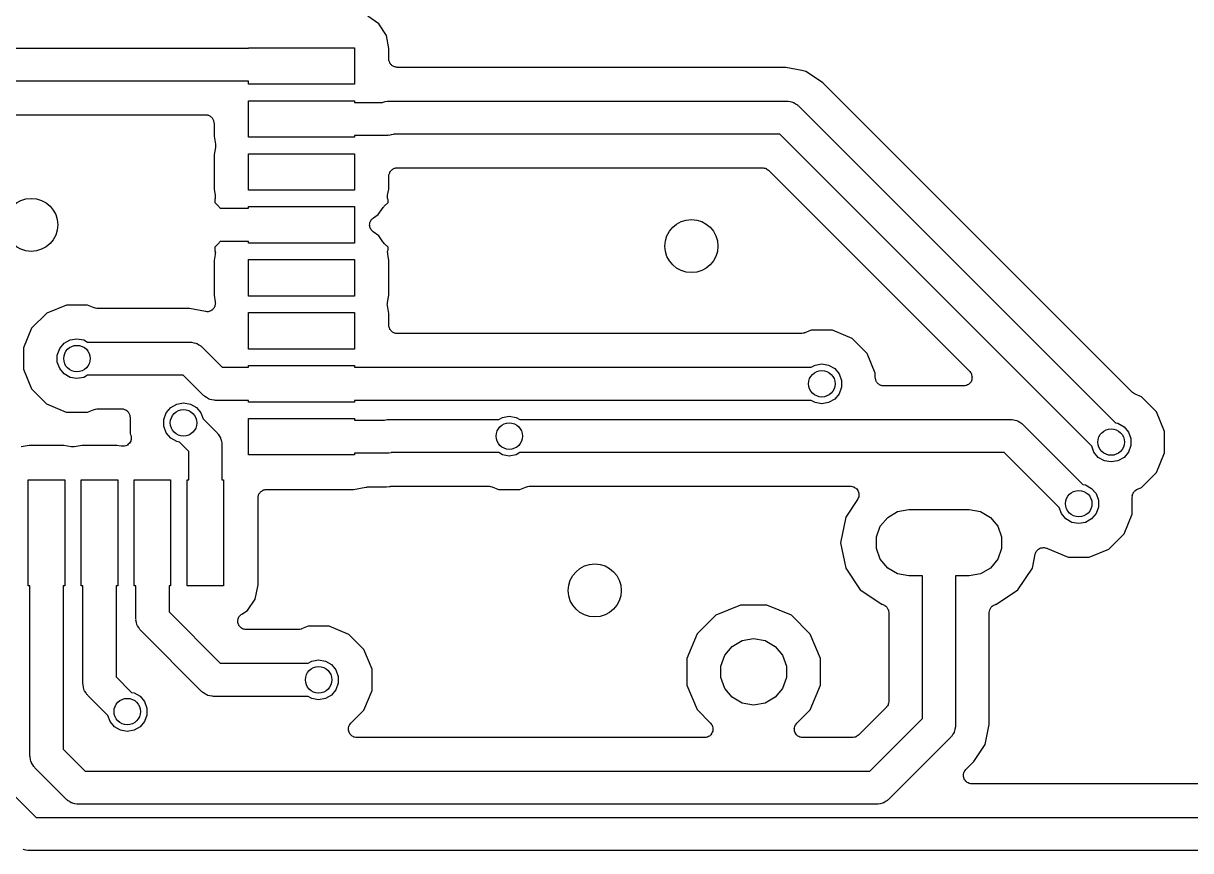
# Model space of a CAD drawing. Extents: x 99 to 248, y -141 to -112.
# Drawn here: x 157.08 to 174.71, y -140.04 to -127.55 of the extents above; entities that cross this region are included whole.
import ezdxf

# ---------------------------------------------------------------- set-up
doc = ezdxf.new("R2010")
doc.units = 0
doc.header["$MEASUREMENT"] = 0
doc.layers.add('BLACK', color=7, linetype='CONTINUOUS')

msp = doc.modelspace()

# ---------------------------------------------------------------- linework, layer by layer
at = {"layer": 'Black'}
for p, q in [((162.451, -127.554), (162.281, -127.438)), ((162.563, -127.728), (162.451, -127.554)), ((162.6, -127.927), (162.563, -127.728)), ((156.09, -127.92), (160.48, -127.92)), ((160.48, -127.92), (160.48, -127.915)), ((160.48, -127.915), (162.08, -127.915)), ((162.08, -127.915), (162.08, -128.465)), ((162.6, -128.085), (162.6, -127.927)), ((162.602, -128.096), (162.6, -128.085)), ((162.602, -128.107), (162.602, -128.096)), ((162.606, -128.117), (162.602, -128.107)), ((162.608, -128.128), (162.606, -128.117)), ((162.614, -128.138), (162.608, -128.128)), ((162.617, -128.148), (162.614, -128.138)), ((162.625, -128.157), (162.617, -128.148)), ((162.63, -128.167), (162.625, -128.157)), ((162.639, -128.174), (162.63, -128.167)), ((162.646, -128.182), (162.639, -128.174)), ((162.655, -128.188), (162.646, -128.182)), ((162.664, -128.195), (162.655, -128.188)), ((162.674, -128.199), (162.664, -128.195)), ((162.684, -128.204), (162.674, -128.199)), ((162.695, -128.206), (162.684, -128.204)), ((162.705, -128.21), (162.695, -128.206)), ((162.716, -128.21), (162.705, -128.21)), ((162.727, -128.212), (162.716, -128.21)), ((168.597, -128.212), (162.727, -128.212)), ((168.837, -128.26), (168.597, -128.212)), ((168.899, -128.272), (168.837, -128.26)), ((169.088, -128.398), (168.899, -128.272)), ((160.48, -128.42), (156.09, -128.42)), ((160.48, -128.465), (160.48, -128.42)), ((162.08, -128.465), (160.48, -128.465)), ((169.155, -128.443), (169.088, -128.398)), ((173.829, -133.117), (169.155, -128.443)), ((160.48, -129.265), (160.48, -128.715)), ((160.48, -128.715), (162.08, -128.715)), ((162.08, -128.715), (162.08, -128.74)), ((162.08, -128.74), (162.506, -128.74)), ((162.506, -128.74), (162.514, -128.735)), ((162.514, -128.735), (162.547, -128.729)), ((162.547, -128.729), (162.578, -128.721)), ((162.578, -128.721), (162.589, -128.722)), ((162.589, -128.722), (162.6, -128.72)), ((162.6, -128.72), (168.61, -128.72)), ((168.61, -128.72), (168.621, -128.722)), ((168.621, -128.722), (168.632, -128.721)), ((168.632, -128.721), (168.663, -128.729)), ((168.663, -128.729), (168.696, -128.735)), ((168.696, -128.735), (168.705, -128.741)), ((168.705, -128.741), (168.716, -128.743)), ((168.716, -128.743), (168.742, -128.762)), ((168.742, -128.762), (168.771, -128.778)), ((168.771, -128.778), (168.778, -128.787)), ((168.778, -128.787), (168.787, -128.793)), ((168.787, -128.793), (173.574, -133.58)), ((156.237, -128.928), (159.833, -128.928)), ((159.833, -128.928), (159.844, -128.93)), ((159.844, -128.93), (159.855, -128.93)), ((159.855, -128.93), (159.865, -128.934)), ((159.865, -128.934), (159.876, -128.936)), ((159.876, -128.936), (159.886, -128.941)), ((159.886, -128.941), (159.896, -128.945)), ((159.896, -128.945), (159.905, -128.952)), ((159.905, -128.952), (159.914, -128.958)), ((159.914, -128.958), (159.921, -128.966)), ((159.921, -128.966), (159.93, -128.973)), ((159.93, -128.973), (159.935, -128.983)), ((159.935, -128.983), (159.943, -128.992)), ((159.943, -128.992), (159.946, -129.002)), ((159.946, -129.002), (159.952, -129.012)), ((159.952, -129.012), (159.954, -129.023)), ((159.954, -129.023), (159.958, -129.033)), ((159.958, -129.033), (159.958, -129.044)), ((159.958, -129.044), (159.96, -129.055)), ((159.96, -129.055), (159.96, -129.253)), ((162.633, -129.231), (162.602, -129.239)), ((162.666, -129.225), (162.633, -129.231)), ((162.674, -129.22), (162.666, -129.225)), ((168.506, -129.22), (162.674, -129.22)), ((173.216, -133.93), (168.506, -129.22)), ((159.96, -129.253), (159.982, -129.371)), ((159.982, -129.371), (159.982, -129.373)), ((159.982, -129.373), (159.983, -129.376)), ((159.983, -129.376), (159.982, -129.395)), ((159.982, -129.395), (159.982, -129.415)), ((162.08, -129.265), (160.48, -129.265)), ((162.58, -129.24), (162.08, -129.24)), ((162.08, -129.24), (162.08, -129.265)), ((162.591, -129.238), (162.58, -129.24)), ((162.602, -129.239), (162.591, -129.238)), ((159.981, -129.42), (159.96, -129.528)), ((159.96, -129.528), (159.96, -130.053)), ((159.982, -129.415), (159.981, -129.417)), ((159.981, -129.417), (159.981, -129.42)), ((160.48, -130.065), (160.48, -129.515)), ((160.48, -129.515), (162.08, -129.515)), ((162.08, -129.515), (162.08, -130.065)), ((162.639, -129.766), (162.646, -129.758)), ((162.646, -129.758), (162.655, -129.752)), ((162.655, -129.752), (162.664, -129.745)), ((162.664, -129.745), (162.674, -129.741)), ((162.674, -129.741), (162.684, -129.736)), ((162.684, -129.736), (162.695, -129.734)), ((162.695, -129.734), (162.705, -129.73)), ((162.705, -129.73), (162.716, -129.73)), ((162.716, -129.73), (162.727, -129.728)), ((162.727, -129.728), (168.243, -129.728)), ((168.243, -129.728), (168.249, -129.729)), ((168.249, -129.729), (168.254, -129.728)), ((168.254, -129.728), (168.271, -129.733)), ((168.271, -129.733), (168.287, -129.736)), ((168.287, -129.736), (168.292, -129.738)), ((168.292, -129.738), (168.297, -129.74)), ((168.297, -129.74), (168.311, -129.749)), ((168.311, -129.749), (168.325, -129.758)), ((168.325, -129.758), (168.329, -129.762)), ((162.6, -129.855), (162.602, -129.844)), ((162.6, -130.052), (162.6, -129.855)), ((162.602, -129.833), (162.606, -129.823)), ((162.602, -129.844), (162.602, -129.833)), ((162.606, -129.823), (162.608, -129.812)), ((162.608, -129.812), (162.614, -129.802)), ((162.614, -129.802), (162.617, -129.791)), ((162.617, -129.791), (162.625, -129.783)), ((162.625, -129.783), (162.63, -129.773)), ((162.63, -129.773), (162.639, -129.766)), ((168.329, -129.762), (168.333, -129.765)), ((168.333, -129.765), (171.373, -132.805)), ((159.96, -130.053), (159.977, -130.147)), ((162.08, -130.065), (160.48, -130.065)), ((162.582, -130.143), (162.6, -130.052)), ((159.973, -130.205), (159.972, -130.209)), ((159.972, -130.209), (159.972, -130.252)), ((159.972, -130.252), (160.031, -130.311)), ((159.978, -130.191), (159.973, -130.205)), ((159.977, -130.147), (159.977, -130.162)), ((159.977, -130.162), (159.979, -130.176)), ((159.979, -130.176), (159.978, -130.184)), ((159.978, -130.184), (159.978, -130.191)), ((162.531, -130.309), (162.588, -130.252)), ((162.58, -130.174), (162.582, -130.158)), ((162.581, -130.18), (162.58, -130.174)), ((162.581, -130.187), (162.581, -130.18)), ((162.586, -130.202), (162.581, -130.187)), ((162.582, -130.158), (162.582, -130.143)), ((162.588, -130.211), (162.586, -130.202)), ((162.588, -130.252), (162.588, -130.211)), ((160.031, -130.311), (160.039, -130.322)), ((160.039, -130.322), (160.048, -130.332)), ((160.048, -130.332), (160.053, -130.34)), ((160.053, -130.34), (160.48, -130.34)), ((160.48, -130.34), (160.48, -130.315)), ((160.48, -130.315), (162.08, -130.315)), ((162.08, -130.315), (162.08, -130.865)), ((162.368, -130.483), (162.441, -130.436)), ((162.441, -130.436), (162.516, -130.327)), ((162.516, -130.327), (162.524, -130.319)), ((162.524, -130.319), (162.531, -130.309)), ((162.31, -130.58), (162.314, -130.567)), ((162.311, -130.588), (162.31, -130.58)), ((162.31, -130.596), (162.311, -130.588)), ((162.313, -130.61), (162.31, -130.596)), ((162.314, -130.624), (162.313, -130.61)), ((162.314, -130.567), (162.315, -130.552)), ((162.318, -130.632), (162.314, -130.624)), ((162.315, -130.552), (162.319, -130.545)), ((162.319, -130.639), (162.318, -130.632)), ((162.319, -130.545), (162.321, -130.538)), ((162.327, -130.651), (162.319, -130.639)), ((162.321, -130.538), (162.329, -130.526)), ((162.329, -130.526), (162.335, -130.513)), ((162.335, -130.513), (162.341, -130.508)), ((162.341, -130.508), (162.346, -130.501)), ((162.346, -130.501), (162.357, -130.493)), ((162.357, -130.493), (162.368, -130.483)), ((162.333, -130.664), (162.327, -130.651)), ((162.339, -130.67), (162.333, -130.664)), ((162.343, -130.676), (162.339, -130.67)), ((162.355, -130.685), (162.343, -130.676)), ((162.365, -130.695), (162.355, -130.685)), ((162.451, -130.754), (162.365, -130.695)), ((162.512, -130.848), (162.451, -130.754)), ((160.029, -130.871), (159.972, -130.928)), ((159.972, -130.928), (159.972, -130.969)), ((159.972, -130.969), (159.974, -130.978)), ((159.974, -130.978), (159.979, -130.993)), ((159.979, -130.993), (159.979, -131)), ((160.036, -130.861), (160.029, -130.871)), ((160.044, -130.853), (160.036, -130.861)), ((160.053, -130.84), (160.044, -130.853)), ((160.48, -130.84), (160.053, -130.84)), ((160.48, -130.865), (160.48, -130.84)), ((162.08, -130.865), (160.48, -130.865)), ((162.521, -130.858), (162.512, -130.848)), ((162.529, -130.869), (162.521, -130.858)), ((162.588, -130.928), (162.529, -130.869)), ((162.582, -130.989), (162.587, -130.975)), ((162.582, -130.996), (162.582, -130.989)), ((162.587, -130.975), (162.588, -130.971)), ((162.588, -130.971), (162.588, -130.928)), ((159.978, -131.037), (159.96, -131.128)), ((159.96, -131.128), (159.96, -131.653)), ((159.98, -131.006), (159.978, -131.022)), ((159.978, -131.022), (159.978, -131.037)), ((159.979, -131), (159.98, -131.006)), ((160.48, -131.665), (160.48, -131.115)), ((160.48, -131.115), (162.08, -131.115)), ((162.08, -131.115), (162.08, -131.665)), ((162.581, -131.004), (162.582, -130.996)), ((162.583, -131.018), (162.581, -131.004)), ((162.583, -131.033), (162.583, -131.018)), ((162.6, -131.127), (162.583, -131.033)), ((162.6, -131.652), (162.6, -131.127)), ((159.96, -131.653), (159.978, -131.752)), ((162.08, -131.665), (160.48, -131.665)), ((162.579, -131.76), (162.6, -131.652)), ((157.73, -131.802), (157.433, -131.925)), ((158.051, -131.802), (157.73, -131.802)), ((158.148, -131.842), (158.051, -131.802)), ((158.151, -131.843), (158.148, -131.842)), ((158.153, -131.844), (158.151, -131.843)), ((158.172, -131.848), (158.153, -131.844)), ((158.191, -131.852), (158.172, -131.848)), ((158.194, -131.852), (158.191, -131.852)), ((158.197, -131.852), (158.194, -131.852)), ((159.587, -131.852), (158.197, -131.852)), ((159.829, -131.9), (159.587, -131.852)), ((159.936, -131.872), (159.925, -131.878)), ((159.942, -131.865), (159.936, -131.872)), ((159.949, -131.859), (159.942, -131.865)), ((159.956, -131.848), (159.949, -131.859)), ((159.964, -131.838), (159.956, -131.848)), ((159.967, -131.829), (159.964, -131.838)), ((159.972, -131.821), (159.967, -131.829)), ((159.974, -131.808), (159.972, -131.821)), ((159.979, -131.796), (159.974, -131.808)), ((159.978, -131.752), (159.978, -131.765)), ((159.978, -131.765), (159.98, -131.778)), ((159.98, -131.778), (159.979, -131.787)), ((159.979, -131.787), (159.979, -131.796)), ((162.577, -131.804), (162.578, -131.785)), ((162.578, -131.807), (162.577, -131.804)), ((162.578, -131.765), (162.579, -131.763)), ((162.578, -131.785), (162.578, -131.765)), ((162.578, -131.809), (162.578, -131.807)), ((162.6, -131.927), (162.578, -131.809)), ((162.579, -131.763), (162.579, -131.76)), ((157.433, -131.925), (157.205, -132.152)), ((159.842, -131.9), (159.829, -131.9)), ((159.855, -131.902), (159.842, -131.9)), ((159.864, -131.901), (159.855, -131.902)), ((159.873, -131.901), (159.864, -131.901)), ((159.885, -131.897), (159.873, -131.901)), ((159.898, -131.894), (159.885, -131.897)), ((159.906, -131.89), (159.898, -131.894)), ((159.914, -131.887), (159.906, -131.89)), ((159.925, -131.878), (159.914, -131.887)), ((160.48, -132.465), (160.48, -131.915)), ((160.48, -131.915), (162.08, -131.915)), ((162.08, -131.915), (162.08, -132.465)), ((162.6, -132.105), (162.6, -131.927)), ((157.205, -132.152), (157.082, -132.449)), ((162.602, -132.116), (162.6, -132.105)), ((162.602, -132.127), (162.602, -132.116)), ((162.606, -132.137), (162.602, -132.127)), ((162.608, -132.148), (162.606, -132.137)), ((162.614, -132.158), (162.608, -132.148)), ((162.617, -132.168), (162.614, -132.158)), ((162.625, -132.177), (162.617, -132.168)), ((162.63, -132.187), (162.625, -132.177)), ((162.639, -132.194), (162.63, -132.187)), ((162.646, -132.202), (162.639, -132.194)), ((162.655, -132.208), (162.646, -132.202)), ((162.664, -132.215), (162.655, -132.208)), ((162.674, -132.219), (162.664, -132.215)), ((162.684, -132.224), (162.674, -132.219)), ((162.695, -132.226), (162.684, -132.224)), ((162.705, -132.23), (162.695, -132.226)), ((168.858, -132.228), (168.839, -132.232)), ((168.877, -132.224), (168.858, -132.228)), ((168.879, -132.223), (168.877, -132.224)), ((168.882, -132.222), (168.879, -132.223)), ((168.98, -132.182), (168.882, -132.222)), ((169.301, -132.182), (168.98, -132.182)), ((169.598, -132.305), (169.301, -132.182)), ((157.629, -132.459), (157.696, -132.379)), ((157.696, -132.379), (157.787, -132.327)), ((157.787, -132.327), (157.89, -132.309)), ((157.89, -132.309), (157.993, -132.327)), ((157.993, -132.327), (158.05, -132.36)), ((158.05, -132.36), (159.6, -132.36)), ((159.6, -132.36), (159.611, -132.362)), ((159.611, -132.362), (159.622, -132.361)), ((159.622, -132.361), (159.653, -132.369)), ((159.653, -132.369), (159.686, -132.375)), ((159.686, -132.375), (159.695, -132.381)), ((159.695, -132.381), (159.706, -132.383)), ((159.706, -132.383), (159.732, -132.402)), ((159.732, -132.402), (159.761, -132.418)), ((162.716, -132.23), (162.705, -132.23)), ((162.727, -132.232), (162.716, -132.23)), ((168.833, -132.232), (162.727, -132.232)), ((168.836, -132.232), (168.833, -132.232)), ((168.839, -132.232), (168.836, -132.232)), ((169.825, -132.533), (169.598, -132.305)), ((157.082, -132.449), (157.082, -132.77)), ((157.593, -132.558), (157.629, -132.459)), ((157.593, -132.662), (157.593, -132.558)), ((159.761, -132.418), (159.768, -132.427)), ((159.768, -132.427), (159.777, -132.433)), ((159.777, -132.433), (160.084, -132.74)), ((162.08, -132.465), (160.48, -132.465)), ((169.948, -132.83), (169.825, -132.533)), ((157.629, -132.761), (157.593, -132.662)), ((160.084, -132.74), (160.48, -132.74)), ((160.48, -132.74), (160.48, -132.715)), ((160.48, -132.715), (162.08, -132.715)), ((162.08, -132.715), (162.08, -132.74)), ((162.08, -132.74), (168.98, -132.74)), ((168.98, -132.74), (169.037, -132.707)), ((169.037, -132.707), (169.14, -132.689)), ((169.14, -132.689), (169.243, -132.707)), ((169.243, -132.707), (169.334, -132.759)), ((157.082, -132.77), (157.205, -133.067)), ((157.696, -132.841), (157.629, -132.761)), ((157.787, -132.893), (157.696, -132.841)), ((157.89, -132.911), (157.787, -132.893)), ((157.993, -132.893), (157.89, -132.911)), ((158.05, -132.86), (157.993, -132.893)), ((159.496, -132.86), (158.05, -132.86)), ((159.803, -133.167), (159.496, -132.86)), ((169.334, -132.759), (169.401, -132.839)), ((169.401, -132.839), (169.437, -132.938)), ((169.948, -132.895), (169.948, -132.83)), ((169.95, -132.906), (169.948, -132.895)), ((169.95, -132.917), (169.95, -132.906)), ((169.954, -132.927), (169.95, -132.917)), ((169.956, -132.938), (169.954, -132.927)), ((171.373, -132.805), (171.383, -132.819)), ((171.383, -132.819), (171.393, -132.832)), ((171.393, -132.832), (171.395, -132.837)), ((171.395, -132.837), (171.399, -132.841)), ((171.399, -132.841), (171.403, -132.857)), ((171.406, -132.928), (171.399, -132.943)), ((171.403, -132.857), (171.408, -132.873)), ((171.407, -132.922), (171.406, -132.928)), ((171.408, -132.917), (171.407, -132.922)), ((171.408, -132.873), (171.408, -132.879)), ((171.408, -132.879), (171.41, -132.884)), ((171.41, -132.884), (171.408, -132.9)), ((171.408, -132.9), (171.408, -132.917)), ((157.205, -133.067), (157.432, -133.295)), ((169.437, -133.042), (169.401, -133.141)), ((169.437, -132.938), (169.437, -133.042)), ((169.961, -132.948), (169.956, -132.938)), ((169.965, -132.958), (169.961, -132.948)), ((169.972, -132.967), (169.965, -132.958)), ((169.978, -132.977), (169.972, -132.967)), ((169.986, -132.984), (169.978, -132.977)), ((169.993, -132.992), (169.986, -132.984)), ((170.003, -132.998), (169.993, -132.992)), ((170.011, -133.005), (170.003, -132.998)), ((170.022, -133.009), (170.011, -133.005)), ((170.032, -133.014), (170.022, -133.009)), ((170.043, -133.016), (170.032, -133.014)), ((170.053, -133.02), (170.043, -133.016)), ((170.064, -133.02), (170.053, -133.02)), ((170.075, -133.022), (170.064, -133.02)), ((171.283, -133.022), (170.075, -133.022)), ((171.3, -133.019), (171.283, -133.022)), ((171.316, -133.018), (171.3, -133.019)), ((171.321, -133.015), (171.316, -133.018)), ((171.327, -133.014), (171.321, -133.015)), ((171.341, -133.006), (171.327, -133.014)), ((171.356, -132.999), (171.341, -133.006)), ((171.36, -132.995), (171.356, -132.999)), ((171.365, -132.992), (171.36, -132.995)), ((171.376, -132.98), (171.365, -132.992)), ((171.387, -132.968), (171.376, -132.98)), ((171.39, -132.963), (171.387, -132.968)), ((171.393, -132.958), (171.39, -132.963)), ((171.399, -132.943), (171.393, -132.958)), ((159.397, -133.297), (159.5, -133.279)), ((159.5, -133.279), (159.603, -133.297)), ((159.812, -133.173), (159.803, -133.167)), ((159.819, -133.182), (159.812, -133.173)), ((159.848, -133.198), (159.819, -133.182)), ((159.874, -133.217), (159.848, -133.198)), ((159.885, -133.219), (159.874, -133.217)), ((159.894, -133.225), (159.885, -133.219)), ((159.927, -133.231), (159.894, -133.225)), ((159.958, -133.239), (159.927, -133.231)), ((159.969, -133.238), (159.958, -133.239)), ((159.98, -133.24), (159.969, -133.238)), ((160.48, -133.24), (159.98, -133.24)), ((160.48, -133.265), (160.48, -133.24)), ((162.08, -133.265), (160.48, -133.265)), ((168.98, -133.24), (162.08, -133.24)), ((162.08, -133.24), (162.08, -133.265)), ((169.037, -133.273), (168.98, -133.24)), ((169.14, -133.291), (169.037, -133.273)), ((169.243, -133.273), (169.14, -133.291)), ((169.334, -133.221), (169.243, -133.273)), ((169.401, -133.141), (169.334, -133.221)), ((173.831, -133.119), (173.829, -133.117)), ((173.833, -133.121), (173.831, -133.119)), ((173.849, -133.131), (173.833, -133.121)), ((173.865, -133.143), (173.849, -133.131)), ((173.868, -133.143), (173.865, -133.143)), ((173.87, -133.145), (173.868, -133.143)), ((173.968, -133.185), (173.87, -133.145)), ((174.195, -133.413), (173.968, -133.185)), ((157.432, -133.295), (157.729, -133.418)), ((157.729, -133.418), (158.05, -133.418)), ((158.05, -133.418), (158.148, -133.378)), ((158.148, -133.378), (158.151, -133.377)), ((158.151, -133.377), (158.153, -133.376)), ((158.153, -133.376), (158.172, -133.372)), ((158.172, -133.372), (158.191, -133.368)), ((158.191, -133.368), (158.194, -133.368)), ((158.194, -133.368), (158.197, -133.368)), ((158.197, -133.368), (158.565, -133.368)), ((158.565, -133.368), (158.576, -133.37)), ((158.576, -133.37), (158.587, -133.37)), ((158.587, -133.37), (158.598, -133.374)), ((158.598, -133.374), (158.609, -133.376)), ((158.609, -133.376), (158.618, -133.381)), ((158.618, -133.381), (158.629, -133.385)), ((158.629, -133.385), (158.637, -133.392)), ((158.637, -133.392), (158.647, -133.398)), ((158.647, -133.398), (158.654, -133.406)), ((158.654, -133.406), (158.662, -133.413)), ((158.662, -133.413), (158.668, -133.423)), ((158.668, -133.423), (158.675, -133.432)), ((158.675, -133.432), (158.679, -133.442)), ((158.679, -133.442), (158.684, -133.452)), ((158.684, -133.452), (158.686, -133.463)), ((159.203, -133.528), (159.239, -133.429)), ((159.239, -133.429), (159.306, -133.349)), ((159.306, -133.349), (159.397, -133.297)), ((159.603, -133.297), (159.694, -133.349)), ((159.694, -133.349), (159.761, -133.429)), ((159.761, -133.429), (159.794, -133.52)), ((174.318, -133.71), (174.195, -133.413)), ((158.686, -133.463), (158.69, -133.473)), ((158.69, -133.473), (158.69, -133.484)), ((158.69, -133.484), (158.692, -133.495)), ((158.692, -133.495), (158.692, -133.74)), ((159.203, -133.632), (159.203, -133.528)), ((159.239, -133.731), (159.203, -133.632)), ((159.794, -133.52), (160.007, -133.733)), ((160.48, -134.065), (160.48, -133.515)), ((160.48, -133.515), (162.08, -133.515)), ((162.08, -133.515), (162.08, -133.54)), ((162.08, -133.54), (162.533, -133.54)), ((162.533, -133.54), (162.537, -133.539)), ((162.537, -133.539), (162.568, -133.531)), ((162.568, -133.531), (162.579, -133.532)), ((162.579, -133.532), (162.59, -133.53)), ((162.59, -133.53), (164.26, -133.53)), ((164.26, -133.53), (164.317, -133.497)), ((164.317, -133.497), (164.42, -133.479)), ((164.42, -133.479), (164.523, -133.497)), ((164.523, -133.497), (164.58, -133.53)), ((164.58, -133.53), (172, -133.53)), ((172, -133.53), (172.011, -133.532)), ((172.011, -133.532), (172.022, -133.531)), ((172.022, -133.531), (172.053, -133.539)), ((172.053, -133.539), (172.086, -133.545)), ((172.086, -133.545), (172.095, -133.551)), ((172.095, -133.551), (172.106, -133.553)), ((172.106, -133.553), (172.132, -133.572)), ((172.132, -133.572), (172.161, -133.588)), ((172.161, -133.588), (172.168, -133.597)), ((172.168, -133.597), (172.177, -133.603)), ((172.177, -133.603), (173.084, -134.51)), ((173.574, -133.58), (173.613, -133.587)), ((173.613, -133.587), (173.704, -133.639)), ((173.704, -133.639), (173.771, -133.719)), ((158.692, -133.74), (158.7, -133.76)), ((158.7, -133.76), (158.701, -133.764)), ((158.701, -133.764), (158.703, -133.768)), ((158.703, -133.768), (158.706, -133.785)), ((158.706, -133.785), (158.71, -133.803)), ((158.71, -133.811), (158.706, -133.829)), ((158.71, -133.803), (158.709, -133.807)), ((158.709, -133.807), (158.71, -133.811)), ((159.306, -133.811), (159.239, -133.731)), ((159.397, -133.863), (159.306, -133.811)), ((160.007, -133.733), (160.013, -133.742)), ((160.013, -133.742), (160.022, -133.749)), ((160.022, -133.749), (160.038, -133.778)), ((160.038, -133.778), (160.057, -133.804)), ((160.057, -133.804), (160.059, -133.815)), ((160.059, -133.815), (160.065, -133.824)), ((173.771, -133.719), (173.807, -133.818)), ((174.318, -134.031), (174.318, -133.71)), ((157.167, -133.92), (157.049, -133.942)), ((157.692, -133.92), (157.167, -133.92)), ((157.8, -133.941), (157.692, -133.92)), ((157.803, -133.941), (157.8, -133.941)), ((157.805, -133.942), (157.803, -133.941)), ((157.825, -133.942), (157.805, -133.942)), ((157.844, -133.943), (157.825, -133.942)), ((157.847, -133.942), (157.844, -133.943)), ((157.849, -133.942), (157.847, -133.942)), ((157.967, -133.92), (157.849, -133.942)), ((158.492, -133.92), (157.967, -133.92)), ((158.557, -133.933), (158.492, -133.92)), ((158.562, -133.933), (158.557, -133.933)), ((158.566, -133.934), (158.562, -133.933)), ((158.584, -133.933), (158.566, -133.934)), ((158.602, -133.934), (158.584, -133.933)), ((158.606, -133.932), (158.602, -133.934)), ((158.61, -133.932), (158.606, -133.932)), ((158.626, -133.926), (158.61, -133.932)), ((158.643, -133.92), (158.626, -133.926)), ((158.647, -133.917), (158.643, -133.92)), ((158.651, -133.915), (158.647, -133.917)), ((158.664, -133.903), (158.651, -133.915)), ((158.678, -133.892), (158.664, -133.903)), ((158.68, -133.889), (158.678, -133.892)), ((158.683, -133.886), (158.68, -133.889)), ((158.692, -133.87), (158.683, -133.886)), ((158.701, -133.855), (158.692, -133.87)), ((158.702, -133.85), (158.701, -133.855)), ((158.704, -133.847), (158.702, -133.85)), ((158.706, -133.829), (158.704, -133.847)), ((159.436, -133.87), (159.397, -133.863)), ((159.58, -134.014), (159.436, -133.87)), ((160.065, -133.824), (160.071, -133.857)), ((160.071, -133.857), (160.079, -133.888)), ((160.079, -133.888), (160.078, -133.899)), ((160.078, -133.899), (160.08, -133.91)), ((160.08, -133.91), (160.08, -134.44)), ((173.249, -134.021), (173.216, -133.93)), ((173.807, -133.922), (173.771, -134.021)), ((173.807, -133.818), (173.807, -133.922)), ((159.58, -134.44), (159.58, -134.014)), ((162.08, -134.065), (160.48, -134.065)), ((162.58, -134.04), (162.08, -134.04)), ((162.08, -134.04), (162.08, -134.065)), ((162.591, -134.038), (162.58, -134.04)), ((162.602, -134.039), (162.591, -134.038)), ((162.633, -134.031), (162.602, -134.039)), ((162.637, -134.03), (162.633, -134.031)), ((164.26, -134.03), (162.637, -134.03)), ((164.317, -134.063), (164.26, -134.03)), ((164.42, -134.081), (164.317, -134.063)), ((164.523, -134.063), (164.42, -134.081)), ((164.58, -134.03), (164.523, -134.063)), ((171.896, -134.03), (164.58, -134.03)), ((172.726, -134.86), (171.896, -134.03)), ((173.316, -134.101), (173.249, -134.021)), ((173.407, -134.153), (173.316, -134.101)), ((173.51, -134.171), (173.407, -134.153)), ((173.613, -134.153), (173.51, -134.171)), ((173.704, -134.101), (173.613, -134.153)), ((173.771, -134.021), (173.704, -134.101)), ((174.195, -134.328), (174.318, -134.031)), ((173.967, -134.555), (174.195, -134.328)), ((157.155, -136.04), (157.155, -134.44)), ((157.155, -134.44), (157.705, -134.44)), ((157.705, -134.44), (157.705, -136.04)), ((157.955, -136.04), (157.955, -134.44)), ((157.955, -134.44), (158.505, -134.44)), ((158.505, -134.44), (158.505, -136.04)), ((158.755, -136.04), (158.755, -134.44)), ((158.755, -134.44), (159.305, -134.44)), ((159.305, -134.44), (159.305, -136.04)), ((159.555, -136.04), (159.555, -134.44)), ((159.555, -134.44), (159.58, -134.44)), ((160.08, -134.44), (160.105, -134.44)), ((160.105, -134.44), (160.105, -136.04)), ((173.084, -134.51), (173.123, -134.517)), ((173.123, -134.517), (173.214, -134.569)), ((160.627, -134.69), (160.631, -134.68)), ((160.627, -134.701), (160.627, -134.69)), ((160.631, -134.68), (160.633, -134.669)), ((160.633, -134.669), (160.639, -134.659)), ((160.639, -134.659), (160.642, -134.649)), ((160.642, -134.649), (160.65, -134.64)), ((160.65, -134.64), (160.655, -134.631)), ((160.655, -134.631), (160.664, -134.624)), ((160.664, -134.624), (160.671, -134.615)), ((160.671, -134.615), (160.68, -134.61)), ((160.68, -134.61), (160.689, -134.602)), ((160.689, -134.602), (160.699, -134.599)), ((160.699, -134.599), (160.709, -134.593)), ((160.709, -134.593), (160.72, -134.591)), ((160.72, -134.591), (160.73, -134.587)), ((160.73, -134.587), (160.742, -134.587)), ((160.742, -134.587), (160.752, -134.585)), ((160.752, -134.585), (162.068, -134.585)), ((162.068, -134.585), (162.255, -134.55)), ((162.255, -134.55), (162.267, -134.55)), ((162.267, -134.55), (162.279, -134.548)), ((162.279, -134.548), (162.567, -134.548)), ((162.567, -134.548), (162.606, -134.54)), ((162.606, -134.54), (162.618, -134.54)), ((162.618, -134.54), (162.63, -134.538)), ((162.63, -134.538), (164.113, -134.538)), ((164.113, -134.538), (164.116, -134.538)), ((164.116, -134.538), (164.119, -134.538)), ((164.119, -134.538), (164.138, -134.542)), ((164.138, -134.542), (164.157, -134.546)), ((164.157, -134.546), (164.159, -134.547)), ((164.159, -134.547), (164.162, -134.548)), ((164.162, -134.548), (164.259, -134.588)), ((164.259, -134.588), (164.58, -134.588)), ((164.58, -134.588), (164.678, -134.548)), ((164.678, -134.548), (164.681, -134.547)), ((164.681, -134.547), (164.683, -134.546)), ((164.683, -134.546), (164.702, -134.542)), ((164.702, -134.542), (164.721, -134.538)), ((164.721, -134.538), (164.724, -134.538)), ((164.724, -134.538), (164.727, -134.538)), ((164.727, -134.538), (169.575, -134.538)), ((169.575, -134.538), (169.579, -134.539)), ((169.579, -134.539), (169.583, -134.538)), ((169.583, -134.538), (169.6, -134.543)), ((169.6, -134.543), (169.618, -134.546)), ((169.618, -134.546), (169.622, -134.548)), ((169.622, -134.548), (169.626, -134.549)), ((169.626, -134.549), (169.641, -134.559)), ((169.641, -134.559), (169.656, -134.568)), ((169.656, -134.568), (169.659, -134.571)), ((169.659, -134.571), (169.662, -134.573)), ((169.662, -134.573), (169.673, -134.588)), ((169.673, -134.588), (169.685, -134.601)), ((169.685, -134.601), (169.686, -134.605)), ((169.686, -134.605), (169.688, -134.609)), ((169.688, -134.609), (169.693, -134.626)), ((169.698, -134.695), (169.691, -134.712)), ((169.693, -134.626), (169.7, -134.643)), ((169.7, -134.687), (169.698, -134.691)), ((169.698, -134.691), (169.698, -134.695)), ((169.7, -134.643), (169.7, -134.647)), ((169.7, -134.647), (169.701, -134.651)), ((169.701, -134.651), (169.7, -134.669)), ((169.7, -134.669), (169.7, -134.687)), ((173.214, -134.569), (173.281, -134.649)), ((173.281, -134.649), (173.317, -134.748)), ((173.828, -134.698), (173.83, -134.689)), ((173.829, -134.681), (173.833, -134.668)), ((173.83, -134.689), (173.829, -134.681)), ((173.833, -134.668), (173.836, -134.654)), ((173.836, -134.654), (173.84, -134.647)), ((173.84, -134.647), (173.842, -134.639)), ((173.842, -134.639), (173.851, -134.628)), ((173.851, -134.628), (173.858, -134.616)), ((173.858, -134.616), (173.864, -134.611)), ((173.864, -134.611), (173.869, -134.604)), ((173.869, -134.604), (173.881, -134.597)), ((173.881, -134.597), (173.892, -134.588)), ((173.892, -134.588), (173.9, -134.585)), ((173.9, -134.585), (173.907, -134.58)), ((173.907, -134.58), (173.967, -134.555)), ((160.625, -134.712), (160.627, -134.701)), ((160.625, -136.027), (160.625, -134.712)), ((169.68, -134.736), (169.5, -135.005)), ((169.682, -134.732), (169.68, -134.736)), ((169.685, -134.728), (169.682, -134.732)), ((169.691, -134.712), (169.685, -134.728)), ((172.759, -134.951), (172.726, -134.86)), ((173.317, -134.852), (173.281, -134.951)), ((173.317, -134.748), (173.317, -134.852)), ((173.828, -134.961), (173.828, -134.698)), ((169.5, -135.005), (169.423, -135.39)), ((170.023, -135.14), (170.135, -135.007)), ((170.135, -135.007), (170.285, -134.92)), ((170.285, -134.92), (170.456, -134.89)), ((170.456, -134.89), (171.364, -134.89)), ((171.364, -134.89), (171.535, -134.92)), ((171.535, -134.92), (171.685, -135.007)), ((171.685, -135.007), (171.797, -135.14)), ((172.826, -135.031), (172.759, -134.951)), ((172.917, -135.083), (172.826, -135.031)), ((173.214, -135.031), (173.123, -135.083)), ((173.281, -134.951), (173.214, -135.031)), ((173.705, -135.258), (173.828, -134.961)), ((169.964, -135.303), (170.023, -135.14)), ((171.797, -135.14), (171.856, -135.303)), ((173.02, -135.101), (172.917, -135.083)), ((173.123, -135.083), (173.02, -135.101)), ((169.423, -135.39), (169.5, -135.775)), ((169.964, -135.477), (169.964, -135.303)), ((171.856, -135.303), (171.856, -135.477)), ((173.477, -135.485), (173.705, -135.258)), ((170.023, -135.64), (169.964, -135.477)), ((171.856, -135.477), (171.797, -135.64)), ((172.32, -135.775), (172.362, -135.564)), ((172.362, -135.564), (172.363, -135.56)), ((172.363, -135.56), (172.364, -135.556)), ((172.364, -135.556), (172.371, -135.54)), ((172.371, -135.54), (172.378, -135.523)), ((172.378, -135.523), (172.381, -135.52)), ((172.381, -135.52), (172.382, -135.516)), ((172.382, -135.516), (172.395, -135.503)), ((172.395, -135.503), (172.407, -135.49)), ((172.407, -135.49), (172.411, -135.488)), ((172.411, -135.488), (172.414, -135.485)), ((172.414, -135.485), (172.43, -135.477)), ((172.43, -135.477), (172.446, -135.469)), ((172.446, -135.469), (172.45, -135.468)), ((172.45, -135.468), (172.454, -135.466)), ((172.454, -135.466), (172.472, -135.465)), ((172.472, -135.465), (172.489, -135.462)), ((172.489, -135.462), (172.493, -135.463)), ((172.493, -135.463), (172.498, -135.462)), ((172.498, -135.462), (172.515, -135.467)), ((172.515, -135.467), (172.532, -135.471)), ((172.532, -135.471), (172.536, -135.473)), ((172.536, -135.473), (172.54, -135.474)), ((172.54, -135.474), (172.546, -135.478)), ((172.546, -135.478), (172.859, -135.608)), ((173.18, -135.608), (173.477, -135.485)), ((170.135, -135.773), (170.023, -135.64)), ((171.797, -135.64), (171.685, -135.773)), ((172.859, -135.608), (173.18, -135.608)), ((169.5, -135.775), (169.718, -136.101)), ((170.285, -135.86), (170.135, -135.773)), ((170.456, -135.89), (170.285, -135.86)), ((170.66, -135.89), (170.456, -135.89)), ((170.66, -138.046), (170.66, -135.89)), ((171.364, -135.89), (171.16, -135.89)), ((171.16, -135.89), (171.16, -138.15)), ((171.535, -135.86), (171.364, -135.89)), ((171.685, -135.773), (171.535, -135.86)), ((172.102, -136.101), (172.32, -135.775)), ((157.18, -136.04), (157.155, -136.04)), ((157.18, -138.61), (157.18, -136.04)), ((157.705, -136.04), (157.68, -136.04)), ((157.68, -136.04), (157.68, -138.506)), ((157.98, -136.04), (157.955, -136.04)), ((157.98, -137.52), (157.98, -136.04)), ((158.505, -136.04), (158.48, -136.04)), ((158.48, -136.04), (158.48, -137.416)), ((158.78, -136.04), (158.755, -136.04)), ((158.78, -136.54), (158.78, -136.04)), ((159.305, -136.04), (159.28, -136.04)), ((159.28, -136.04), (159.28, -136.436)), ((160.105, -136.04), (159.555, -136.04)), ((160.582, -136.241), (160.625, -136.027)), ((169.718, -136.101), (170.044, -136.319)), ((171.776, -136.319), (172.102, -136.101)), ((160.466, -136.411), (160.582, -136.241)), ((159.28, -136.436), (160.054, -137.21)), ((160.378, -136.468), (160.466, -136.411)), ((167.91, -136.332), (167.54, -136.485)), ((168.311, -136.332), (167.91, -136.332)), ((168.682, -136.486), (168.311, -136.332)), ((170.044, -136.319), (170.05, -136.32)), ((170.05, -136.32), (170.069, -136.328)), ((170.069, -136.328), (170.088, -136.335)), ((170.088, -136.335), (170.09, -136.336)), ((170.09, -136.336), (170.091, -136.336)), ((170.091, -136.336), (170.106, -136.35)), ((170.106, -136.35), (170.122, -136.363)), ((170.122, -136.363), (170.123, -136.364)), ((170.123, -136.364), (170.124, -136.365)), ((170.124, -136.365), (170.134, -136.383)), ((170.134, -136.383), (170.144, -136.401)), ((170.144, -136.401), (170.145, -136.403)), ((170.145, -136.403), (170.145, -136.404)), ((170.145, -136.404), (170.148, -136.424)), ((170.148, -136.424), (170.152, -136.445)), ((170.152, -136.445), (170.152, -137.783)), ((171.668, -136.445), (171.672, -136.424)), ((171.668, -138.137), (171.668, -136.445)), ((171.672, -136.424), (171.675, -136.404)), ((171.675, -136.403), (171.676, -136.401)), ((171.675, -136.404), (171.675, -136.403)), ((171.676, -136.401), (171.686, -136.383)), ((171.686, -136.383), (171.696, -136.365)), ((171.696, -136.365), (171.697, -136.364)), ((171.697, -136.364), (171.698, -136.363)), ((171.698, -136.363), (171.714, -136.35)), ((171.714, -136.35), (171.729, -136.336)), ((171.729, -136.336), (171.73, -136.336)), ((171.73, -136.336), (171.731, -136.335)), ((171.731, -136.335), (171.751, -136.328)), ((171.751, -136.328), (171.77, -136.32)), ((171.77, -136.32), (171.776, -136.319)), ((158.782, -136.551), (158.78, -136.54)), ((158.781, -136.562), (158.782, -136.551)), ((158.789, -136.593), (158.781, -136.562)), ((158.795, -136.626), (158.789, -136.593)), ((158.801, -136.635), (158.795, -136.626)), ((158.803, -136.646), (158.801, -136.635)), ((160.319, -136.581), (160.321, -136.567)), ((160.321, -136.589), (160.319, -136.581)), ((160.321, -136.553), (160.324, -136.545)), ((160.321, -136.567), (160.321, -136.553)), ((160.321, -136.597), (160.321, -136.589)), ((160.326, -136.61), (160.321, -136.597)), ((160.324, -136.545), (160.325, -136.537)), ((160.325, -136.537), (160.331, -136.525)), ((160.329, -136.624), (160.326, -136.61)), ((160.334, -136.631), (160.329, -136.624)), ((160.331, -136.525), (160.336, -136.511)), ((160.336, -136.638), (160.334, -136.631)), ((160.336, -136.511), (160.341, -136.505)), ((160.341, -136.505), (160.345, -136.498)), ((160.345, -136.498), (160.356, -136.489)), ((160.356, -136.489), (160.365, -136.478)), ((160.365, -136.478), (160.372, -136.474)), ((160.372, -136.474), (160.378, -136.468)), ((167.54, -136.485), (167.256, -136.768)), ((168.965, -136.77), (168.682, -136.486)), ((158.822, -136.672), (158.803, -136.646)), ((158.838, -136.701), (158.822, -136.672)), ((158.847, -136.708), (158.838, -136.701)), ((158.853, -136.717), (158.847, -136.708)), ((159.773, -137.637), (158.853, -136.717)), ((160.345, -136.649), (160.336, -136.638)), ((160.353, -136.661), (160.345, -136.649)), ((160.359, -136.666), (160.353, -136.661)), ((160.365, -136.672), (160.359, -136.666)), ((160.377, -136.679), (160.365, -136.672)), ((160.388, -136.688), (160.377, -136.679)), ((160.396, -136.69), (160.388, -136.688)), ((160.403, -136.694), (160.396, -136.69)), ((160.417, -136.697), (160.403, -136.694)), ((160.43, -136.701), (160.417, -136.697)), ((160.438, -136.701), (160.43, -136.701)), ((160.446, -136.702), (160.438, -136.701)), ((161.233, -136.702), (160.446, -136.702)), ((161.236, -136.702), (161.233, -136.702)), ((161.239, -136.702), (161.236, -136.702)), ((161.258, -136.698), (161.239, -136.702)), ((161.277, -136.694), (161.258, -136.698)), ((161.279, -136.693), (161.277, -136.694)), ((161.282, -136.692), (161.279, -136.693)), ((161.38, -136.652), (161.282, -136.692)), ((161.701, -136.652), (161.38, -136.652)), ((161.998, -136.775), (161.701, -136.652)), ((162.225, -137.003), (161.998, -136.775)), ((167.256, -136.768), (167.102, -137.139)), ((169.118, -137.14), (168.965, -136.77)), ((167.675, -137.089), (167.787, -136.956)), ((167.787, -136.956), (167.938, -136.868)), ((167.938, -136.868), (168.11, -136.838)), ((168.11, -136.838), (168.282, -136.868)), ((168.282, -136.868), (168.433, -136.956)), ((168.433, -136.956), (168.545, -137.089)), ((161.437, -137.177), (161.54, -137.159)), ((161.54, -137.159), (161.643, -137.177)), ((162.348, -137.3), (162.225, -137.003)), ((167.102, -137.139), (167.102, -137.54)), ((167.616, -137.253), (167.675, -137.089)), ((168.545, -137.089), (168.604, -137.253)), ((169.118, -137.541), (169.118, -137.14)), ((160.054, -137.21), (161.38, -137.21)), ((161.38, -137.21), (161.437, -137.177)), ((161.643, -137.177), (161.734, -137.229)), ((161.734, -137.229), (161.801, -137.309)), ((161.801, -137.309), (161.837, -137.408)), ((162.348, -137.621), (162.348, -137.3)), ((167.616, -137.427), (167.616, -137.253)), ((168.604, -137.253), (168.604, -137.427)), ((158.48, -137.416), (158.714, -137.65)), ((161.837, -137.512), (161.801, -137.611)), ((161.837, -137.408), (161.837, -137.512)), ((167.675, -137.591), (167.616, -137.427)), ((168.604, -137.427), (168.545, -137.591)), ((157.982, -137.531), (157.98, -137.52)), ((157.981, -137.542), (157.982, -137.531)), ((157.989, -137.573), (157.981, -137.542)), ((157.995, -137.606), (157.989, -137.573)), ((158.001, -137.615), (157.995, -137.606)), ((158.003, -137.626), (158.001, -137.615)), ((158.022, -137.652), (158.003, -137.626)), ((158.038, -137.681), (158.022, -137.652)), ((158.047, -137.688), (158.038, -137.681)), ((158.053, -137.697), (158.047, -137.688)), ((158.714, -137.65), (158.753, -137.657)), ((158.753, -137.657), (158.844, -137.709)), ((159.782, -137.643), (159.773, -137.637)), ((159.789, -137.652), (159.782, -137.643)), ((159.818, -137.668), (159.789, -137.652)), ((159.844, -137.687), (159.818, -137.668)), ((159.855, -137.689), (159.844, -137.687)), ((159.864, -137.695), (159.855, -137.689)), ((161.734, -137.691), (161.643, -137.743)), ((161.801, -137.611), (161.734, -137.691)), ((162.225, -137.918), (162.348, -137.621)), ((167.102, -137.54), (167.255, -137.91)), ((167.787, -137.724), (167.675, -137.591)), ((168.545, -137.591), (168.433, -137.724)), ((168.964, -137.912), (169.118, -137.541)), ((158.356, -138), (158.053, -137.697)), ((158.844, -137.709), (158.911, -137.789)), ((158.911, -137.789), (158.947, -137.888)), ((159.897, -137.701), (159.864, -137.695)), ((159.928, -137.709), (159.897, -137.701)), ((159.939, -137.708), (159.928, -137.709)), ((159.95, -137.71), (159.939, -137.708)), ((161.38, -137.71), (159.95, -137.71)), ((161.437, -137.743), (161.38, -137.71)), ((161.54, -137.761), (161.437, -137.743)), ((161.643, -137.743), (161.54, -137.761)), ((167.938, -137.812), (167.787, -137.724)), ((168.11, -137.842), (167.938, -137.812)), ((168.282, -137.812), (168.11, -137.842)), ((168.433, -137.724), (168.282, -137.812)), ((170.118, -137.869), (170.115, -137.873)), ((170.122, -137.865), (170.118, -137.869)), ((170.131, -137.851), (170.122, -137.865)), ((170.14, -137.837), (170.131, -137.851)), ((170.142, -137.832), (170.14, -137.837)), ((170.144, -137.827), (170.142, -137.832)), ((170.147, -137.811), (170.144, -137.827)), ((170.152, -137.794), (170.147, -137.811)), ((170.152, -137.783), (170.151, -137.789)), ((170.151, -137.789), (170.152, -137.794)), ((158.389, -138.091), (158.356, -138)), ((158.947, -137.992), (158.911, -138.091)), ((158.947, -137.888), (158.947, -137.992)), ((162.027, -138.115), (162.225, -137.918)), ((167.255, -137.91), (167.46, -138.115)), ((168.76, -138.115), (168.964, -137.912)), ((170.115, -137.873), (169.693, -138.295)), ((169.866, -138.84), (170.66, -138.046)), ((158.456, -138.171), (158.389, -138.091)), ((158.547, -138.223), (158.456, -138.171)), ((158.65, -138.241), (158.547, -138.223)), ((158.753, -138.223), (158.65, -138.241)), ((158.844, -138.171), (158.753, -138.223)), ((158.911, -138.091), (158.844, -138.171)), ((161.991, -138.194), (161.992, -138.188)), ((161.992, -138.21), (161.991, -138.194)), ((161.992, -138.183), (161.998, -138.167)), ((161.992, -138.188), (161.992, -138.183)), ((161.992, -138.227), (161.992, -138.21)), ((161.998, -138.167), (162.002, -138.151)), ((162.002, -138.151), (162.005, -138.147)), ((162.005, -138.147), (162.007, -138.141)), ((162.007, -138.141), (162.018, -138.129)), ((162.018, -138.129), (162.027, -138.115)), ((167.46, -138.115), (167.469, -138.129)), ((167.469, -138.129), (167.48, -138.141)), ((167.48, -138.141), (167.482, -138.147)), ((167.482, -138.147), (167.485, -138.151)), ((167.485, -138.151), (167.489, -138.167)), ((167.489, -138.167), (167.495, -138.183)), ((167.495, -138.183), (167.495, -138.189)), ((167.495, -138.189), (167.496, -138.194)), ((167.496, -138.194), (167.495, -138.211)), ((167.495, -138.211), (167.495, -138.227)), ((168.724, -138.194), (168.725, -138.188)), ((168.725, -138.21), (168.724, -138.194)), ((168.725, -138.183), (168.731, -138.167)), ((168.725, -138.188), (168.725, -138.183)), ((168.725, -138.227), (168.725, -138.21)), ((168.731, -138.167), (168.735, -138.151)), ((168.735, -138.151), (168.738, -138.147)), ((168.738, -138.147), (168.74, -138.141)), ((168.74, -138.141), (168.751, -138.129)), ((168.751, -138.129), (168.76, -138.115)), ((171.151, -138.203), (171.145, -138.236)), ((171.159, -138.172), (171.151, -138.203)), ((171.16, -138.15), (171.158, -138.161)), ((171.158, -138.161), (171.159, -138.172)), ((171.608, -138.439), (171.668, -138.137)), ((161.994, -138.232), (161.992, -138.227)), ((161.994, -138.238), (161.994, -138.232)), ((162.001, -138.253), (161.994, -138.238)), ((162.007, -138.268), (162.001, -138.253)), ((162.011, -138.273), (162.007, -138.268)), ((162.013, -138.278), (162.011, -138.273)), ((162.025, -138.29), (162.013, -138.278)), ((162.036, -138.302), (162.025, -138.29)), ((162.04, -138.305), (162.036, -138.302)), ((162.044, -138.309), (162.04, -138.305)), ((162.059, -138.316), (162.044, -138.309)), ((162.074, -138.324), (162.059, -138.316)), ((162.079, -138.325), (162.074, -138.324)), ((162.084, -138.328), (162.079, -138.325)), ((162.101, -138.329), (162.084, -138.328)), ((162.117, -138.332), (162.101, -138.329)), ((167.37, -138.332), (162.117, -138.332)), ((167.386, -138.329), (167.37, -138.332)), ((167.403, -138.328), (167.386, -138.329)), ((167.408, -138.325), (167.403, -138.328)), ((167.413, -138.324), (167.408, -138.325)), ((167.428, -138.316), (167.413, -138.324)), ((167.443, -138.309), (167.428, -138.316)), ((167.446, -138.305), (167.443, -138.309)), ((167.451, -138.302), (167.446, -138.305)), ((167.462, -138.29), (167.451, -138.302)), ((167.474, -138.278), (167.462, -138.29)), ((167.476, -138.273), (167.474, -138.278)), ((167.48, -138.268), (167.476, -138.273)), ((167.485, -138.253), (167.48, -138.268)), ((167.492, -138.238), (167.485, -138.253)), ((167.493, -138.232), (167.492, -138.238)), ((167.495, -138.227), (167.493, -138.232)), ((168.727, -138.232), (168.725, -138.227)), ((168.727, -138.238), (168.727, -138.232)), ((168.734, -138.253), (168.727, -138.238)), ((168.74, -138.268), (168.734, -138.253)), ((168.744, -138.273), (168.74, -138.268)), ((168.746, -138.278), (168.744, -138.273)), ((168.758, -138.29), (168.746, -138.278)), ((168.768, -138.302), (168.758, -138.29)), ((168.773, -138.305), (168.768, -138.302)), ((168.777, -138.309), (168.773, -138.305)), ((168.792, -138.316), (168.777, -138.309)), ((168.807, -138.324), (168.792, -138.316)), ((168.812, -138.325), (168.807, -138.324)), ((168.817, -138.328), (168.812, -138.325)), ((168.834, -138.329), (168.817, -138.328)), ((168.85, -138.332), (168.834, -138.329)), ((169.603, -138.332), (168.85, -138.332)), ((169.609, -138.331), (169.603, -138.332)), ((169.614, -138.332), (169.609, -138.331)), ((169.631, -138.327), (169.614, -138.332)), ((169.647, -138.324), (169.631, -138.327)), ((169.652, -138.322), (169.647, -138.324)), ((169.657, -138.32), (169.652, -138.322)), ((169.671, -138.311), (169.657, -138.32)), ((169.685, -138.302), (169.671, -138.311)), ((169.689, -138.298), (169.685, -138.302)), ((169.693, -138.295), (169.689, -138.298)), ((171.087, -138.327), (170.147, -139.267)), ((171.093, -138.318), (171.087, -138.327)), ((171.102, -138.311), (171.093, -138.318)), ((171.118, -138.282), (171.102, -138.311)), ((171.137, -138.256), (171.118, -138.282)), ((171.139, -138.245), (171.137, -138.256)), ((171.145, -138.236), (171.139, -138.245)), ((157.68, -138.506), (158.014, -138.84)), ((171.437, -138.695), (171.608, -138.439)), ((157.182, -138.621), (157.18, -138.61)), ((157.181, -138.632), (157.182, -138.621)), ((157.189, -138.663), (157.181, -138.632)), ((157.195, -138.696), (157.189, -138.663)), ((157.201, -138.705), (157.195, -138.696)), ((157.203, -138.716), (157.201, -138.705)), ((157.222, -138.742), (157.203, -138.716)), ((157.238, -138.771), (157.222, -138.742)), ((171.317, -138.815), (171.437, -138.695)), ((157.247, -138.778), (157.238, -138.771)), ((157.253, -138.787), (157.247, -138.778)), ((157.733, -139.267), (157.253, -138.787)), ((158.014, -138.84), (169.866, -138.84)), ((171.28, -138.894), (171.282, -138.889)), ((171.282, -138.91), (171.28, -138.894)), ((171.282, -138.883), (171.287, -138.867)), ((171.282, -138.889), (171.282, -138.883)), ((171.282, -138.927), (171.282, -138.91)), ((171.283, -138.932), (171.282, -138.927)), ((171.287, -138.867), (171.291, -138.851)), ((171.291, -138.851), (171.295, -138.847)), ((171.295, -138.847), (171.297, -138.841)), ((171.297, -138.841), (171.307, -138.829)), ((171.307, -138.829), (171.317, -138.815)), ((171.284, -138.938), (171.283, -138.932)), ((171.291, -138.953), (171.284, -138.938)), ((171.297, -138.969), (171.291, -138.953)), ((171.3, -138.973), (171.297, -138.969)), ((171.303, -138.978), (171.3, -138.973)), ((171.314, -138.99), (171.303, -138.978)), ((171.325, -139.002), (171.314, -138.99)), ((171.33, -139.005), (171.325, -139.002)), ((171.334, -139.009), (171.33, -139.005)), ((171.349, -139.016), (171.334, -139.009)), ((171.363, -139.024), (171.349, -139.016)), ((171.369, -139.025), (171.363, -139.024)), ((171.374, -139.028), (171.369, -139.025)), ((171.39, -139.029), (171.374, -139.028)), ((171.407, -139.032), (171.39, -139.029)), ((175.103, -139.032), (171.407, -139.032)), ((156.88, -139.146), (157.274, -139.54)), ((157.742, -139.273), (157.733, -139.267)), ((157.749, -139.282), (157.742, -139.273)), ((170.138, -139.273), (170.131, -139.282)), ((170.147, -139.267), (170.138, -139.273)), ((157.778, -139.298), (157.749, -139.282)), ((157.804, -139.317), (157.778, -139.298)), ((157.815, -139.319), (157.804, -139.317)), ((157.824, -139.325), (157.815, -139.319)), ((157.857, -139.331), (157.824, -139.325)), ((157.888, -139.339), (157.857, -139.331)), ((157.899, -139.338), (157.888, -139.339)), ((157.91, -139.34), (157.899, -139.338)), ((169.97, -139.34), (157.91, -139.34)), ((169.981, -139.338), (169.97, -139.34)), ((169.992, -139.339), (169.981, -139.338)), ((170.023, -139.331), (169.992, -139.339)), ((170.056, -139.325), (170.023, -139.331)), ((170.065, -139.319), (170.056, -139.325)), ((170.076, -139.317), (170.065, -139.319)), ((170.102, -139.298), (170.076, -139.317)), ((170.131, -139.282), (170.102, -139.298)), ((157.274, -139.54), (228.076, -139.54)), ((157.084, -140.025), (157.075, -140.019)), ((157.117, -140.031), (157.084, -140.025)), ((157.148, -140.039), (157.117, -140.031)), ((157.159, -140.038), (157.148, -140.039)), ((157.17, -140.04), (157.159, -140.038)), ((228.18, -140.04), (157.17, -140.04))]:
    msp.add_line(p, q, dxfattribs=at)
for centre, radius in [((157.2, -130.59), 0.4), ((167.17, -130.91), 0.4), ((157.89, -132.61), 0.2), ((169.14, -132.99), 0.2), ((159.5, -133.58), 0.2), ((164.42, -133.78), 0.2), ((173.51, -133.87), 0.2), ((173.02, -134.8), 0.2), ((165.71, -136.11), 0.4), ((161.54, -137.46), 0.2), ((158.65, -137.94), 0.2)]:
    msp.add_circle(centre, radius, dxfattribs=at)

doc.saveas('drawing.dxf')
